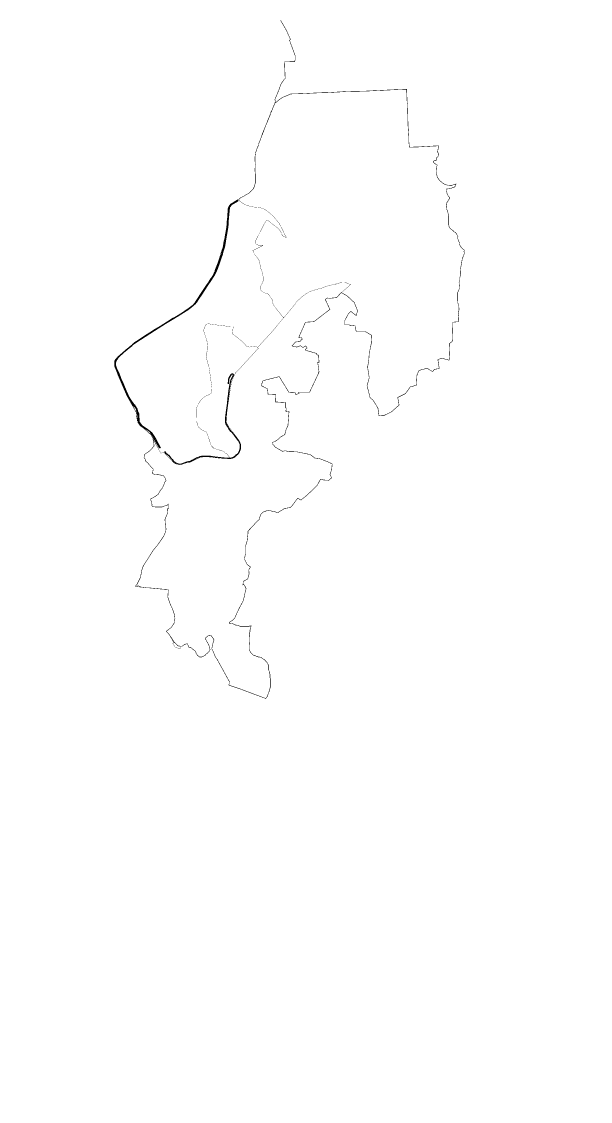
# Model space of a CAD drawing. Header units: millimetres. Extents: x -3588 to 75209, y -3737 to 38254.
# Drawn here: x 13614 to 16378, y 27097 to 32346 of the extents above; entities that cross this region are included whole.
import ezdxf

# ---------------------------------------------------------------- set-up
doc = ezdxf.new("R2010")
doc.units = ezdxf.units.MM
doc.layers.add('H', color=250, linetype='Continuous')
doc.layers.add('P', color=253, linetype='Continuous')

msp = doc.modelspace()

# ---------------------------------------------------------------- hatches: boundary and pattern name
at = {"layer": 'H', "linetype": 'Continuous'}
msp.add_hatch(color=256, dxfattribs=at).paths.add_polyline_path([(14124.777, 30750.233), (14120.824, 30747.417), (14105.86, 30733.862), (14089.777, 30719.186), (14080.174, 30709.584), (14077.358, 30705.631), (14071.996, 30696.045), (14070.572, 30692.092), (14069.452, 30685.306), (14069.452, 30681.081), (14069.452, 30675.72), (14070.572, 30671.767), (14073.405, 30660.757), (14084.127, 30637.887), (14095.138, 30610.793), (14105.86, 30586.227), (14120.824, 30550.939), (14129.018, 30533.447), (14135.787, 30518.484), (14139.74, 30510.29), (14146.51, 30500.976), (14156.112, 30487.436), (14160.065, 30483.196), (14165.426, 30475.29), (14173.62, 30461.735), (14176.437, 30453.557), (14178.981, 30446.787), (14181.798, 30438.593), (14181.798, 30426.462), (14183.206, 30411.499), (14184.631, 30401.897), (14187.159, 30395.127), (14191.4, 30388.341), (14195.353, 30384.389), (14225.28, 30362.656), (14238.819, 30353.341), (14244.18, 30347.692), (14250.966, 30338.378), (14256.327, 30328.776), (14264.505, 30315.237), (14287.374, 30273.179), (14286.254, 30273.179), (14256.327, 30324.839), (14248.133, 30338.378), (14239.955, 30349.1), (14233.17, 30355.886), (14219.631, 30365.488), (14206.076, 30374.802), (14193.945, 30384.389), (14189.992, 30388.341), (14185.751, 30393.991), (14183.206, 30400.76), (14181.798, 30407.546), (14180.39, 30414.316), (14180.39, 30423.63), (14178.981, 30440.001), (14176.437, 30450.724), (14173.62, 30458.918), (14168.259, 30468.52), (14162.882, 30475.29), (14154.704, 30486.012), (14147.934, 30494.206), (14145.101, 30499.567), (14142.557, 30503.52), (14138.332, 30509.17), (14134.379, 30515.939), (14130.426, 30526.662), (14120.824, 30548.411), (14110.101, 30572.672), (14099.091, 30598.374), (14095.138, 30609.385), (14085.536, 30629.709), (14076.221, 30650.034), (14073.405, 30659.348), (14069.452, 30668.935), (14068.044, 30675.72), (14068.044, 30681.081), (14068.044, 30686.443), (14069.452, 30694.621), (14073.405, 30702.814), (14076.221, 30706.767), (14080.174, 30712.417), (14096.546, 30727.092), (14104.452, 30733.862), (14120.824, 30748.825), (14122.232, 30750.233), (14149.342, 30771.983), (14164.306, 30785.522), (14172.196, 30790.883), (14196.761, 30807.255), (14206.076, 30814.04), (14254.919, 30843.679), (14261.688, 30849.04), (14282.013, 30860.051), (14296.977, 30870.773), (14353.998, 30904.653), (14401.417, 30933.156), (14413.564, 30942.758), (14428.527, 30952.072), (14447.428, 30967.036), (14460.983, 30981.999), (14470.297, 30996.963), (14488.077, 31024.057), (14517.716, 31067.251), (14531.271, 31087.576), (14550.475, 31116.078), (14555.837, 31126.817), (14558.365, 31132.45), (14561.198, 31141.764), (14566.559, 31158.152), (14576.161, 31182.414), (14586.884, 31213.749), (14592.245, 31234.074), (14596.486, 31248.765), (14601.847, 31271.906), (14603.256, 31281.509), (14604.664, 31290.823), (14605.8, 31299.001), (14607.209, 31305.786), (14611.45, 31334.289), (14612.57, 31349.252), (14615.403, 31368.169), (14616.811, 31377.483), (14618.219, 31399.216), (14619.339, 31420.949), (14619.339, 31430.551), (14620.764, 31438.457), (14623.58, 31444.106), (14627.533, 31450.876), (14632.895, 31456.237), (14662.822, 31475.154), (14665.638, 31476.562), (14666.774, 31476.562), (14665.638, 31475.154), (14664.23, 31473.745), (14645.313, 31463.023), (14631.774, 31453.421), (14626.125, 31446.635), (14623.58, 31439.865), (14622.172, 31437.321), (14620.764, 31429.143), (14620.764, 31424.902), (14619.339, 31408.818), (14618.219, 31391.038), (14616.811, 31373.53), (14615.403, 31362.808), (14613.978, 31345.011), (14610.025, 31315.373), (14607.209, 31299.001), (14607.209, 31297.592), (14603.256, 31278.676), (14601.847, 31266.545), (14597.894, 31248.765), (14591.125, 31224.487), (14588.292, 31214.885), (14580.114, 31193.424), (14571.92, 31168.875), (14564.015, 31146.005), (14561.198, 31137.827), (14559.79, 31133.586), (14557.245, 31126.817), (14550.475, 31114.67), (14528.726, 31082.214), (14517.716, 31065.843), (14488.077, 31021.24), (14470.297, 30995.554), (14464.936, 30985.952), (14462.391, 30981.999), (14454.213, 30972.397), (14449.972, 30967.036), (14436.417, 30956.313), (14429.647, 30950.664), (14421.742, 30945.303), (14401.417, 30931.748), (14370.082, 30912.831), (14351.181, 30902.109), (14295.568, 30866.821), (14260.28, 30845.087), (14168.259, 30785.522), (14153.295, 30774.511), (14147.934, 30770.558), (14124.777, 30750.233), (14124.777, 30750.233)])

# ---------------------------------------------------------------- linework, layer by layer
at = {"layer": 'P'}
for points, const_width in [([(14623.292, 27097.434), (14623.292, 36423.662)], 1.2), ([(14872.838, 32351.933), (14882.152, 32335.561), (14886.393, 32328.792), (14902.477, 32300.273), (14912.079, 32277.42), (14916.032, 32270.634), (14920.273, 32259.624), (14916.032, 32255.687), (14920.273, 32243.54), (14943.127, 32181.157), (14943.127, 32159.424), (14940.598, 32151.519), (14891.755, 32150.11), (14894.571, 32075.581), (14894.571, 32068.811), (14890.346, 32065.979), (14886.393, 32059.209), (14881.032, 32052.44), (14874.247, 32041.701), (14864.66, 32014.607), (14844.336, 31965.763), (14848.289, 31961.811), (14844.336, 31948.271), (14842.911, 31946.863), (14842.911, 31945.439), (14838.974, 31935.853), (14837.55, 31931.9), (14836.142, 31929.067), (14830.781, 31915.528), (14826.54, 31907.622), (14824.011, 31900.836), (14822.587, 31895.203), (14821.178, 31892.659), (14818.65, 31885.889), (14815.817, 31877.695), (14813, 31870.925), (14810.456, 31864.14), (14807.639, 31858.779), (14805.095, 31850.601), (14803.686, 31849.192), (14802.262, 31845.239), (14798.325, 31837.046), (14796.901, 31831.684), (14791.539, 31818.129), (14788.723, 31812.768), (14783.362, 31797.804), (14773.759, 31770.71), (14765.565, 31750.385), (14764.445, 31743.616), (14760.204, 31734.014), (14754.843, 31720.459), (14750.89, 31706.919), (14748.073, 31688.003), (14748.073, 31673.04), (14749.482, 31651.307), (14748.073, 31623.076), (14749.482, 31605.296), (14749.482, 31576.777), (14749.482, 31560.693), (14744.12, 31541.777), (14738.471, 31530.767), (14727.749, 31521.452), (14717.026, 31510.442), (14703.471, 31503.672), (14691.052, 31495.478), (14689.916, 31495.478), (14678.905, 31490.117), (14670.727, 31483.348), (14662.822, 31479.395), (14649.266, 31471.201), (14636.848, 31463.023), (14628.942, 31459.07), (14623.292, 31450.876), (14617.931, 31442.698), (14616.523, 31430.551), (14615.403, 31408.818), (14613.978, 31388.494), (14612.57, 31380.3), (14611.162, 31353.205), (14608.617, 31337.122), (14602.968, 31304.65), (14600.439, 31288.278), (14597.606, 31280.1), (14595.078, 31265.137), (14593.654, 31252.99), (14590.837, 31243.676), (14585.476, 31228.712), (14584.067, 31221.943), (14582.643, 31221.943), (14581.523, 31216.582), (14577.282, 31201.618), (14571.92, 31185.246), (14566.559, 31169.147), (14556.957, 31146.005), (14550.187, 31127.089), (14544.826, 31112.125), (14529.863, 31093.225), (14510.946, 31059.345), (14498.816, 31040.429), (14497.391, 31041.565), (14490.622, 31029.418), (14479.899, 31013.334), (14467.48, 30995.554), (14455.333, 30979.455), (14444.611, 30965.899), (14425.695, 30948.119), (14401.145, 30933.156), (14379.396, 30919.617), (14356.542, 30907.47), (14346.94, 30900.7), (14295.568, 30869.653), (14280.605, 30861.459), (14258.872, 30846.496), (14242.772, 30835.773), (14199.306, 30807.255), (14184.343, 30797.668), (14172.196, 30789.763), (14157.248, 30778.752), (14141.149, 30766.605), (14126.185, 30751.658), (14100.499, 30731.333)], 2.417), ([(14065.211, 30683.898), (14066.635, 30692.092), (14069.164, 30702.814), (14075.949, 30709.584), (14085.536, 30716.37), (14100.499, 30731.333), (14111.222, 30742.328), (14126.185, 30751.658), (14141.149, 30766.605), (14157.248, 30778.752), (14172.196, 30789.763), (14184.343, 30797.668), (14199.306, 30807.255), (14242.772, 30835.773), (14258.872, 30846.496), (14280.605, 30861.459), (14295.568, 30869.653), (14346.94, 30900.7), (14356.542, 30907.47), (14379.396, 30919.617), (14401.145, 30933.156), (14425.695, 30948.119), (14444.611, 30965.899), (14455.333, 30979.455), (14467.48, 30995.554), (14479.899, 31013.334), (14490.622, 31029.418), (14497.391, 31041.565), (14498.816, 31040.429), (14510.946, 31059.345), (14529.863, 31093.225), (14544.826, 31112.125), (14550.187, 31127.089), (14556.957, 31146.005), (14566.559, 31169.147), (14571.92, 31185.246), (14577.282, 31201.618), (14581.523, 31216.582), (14582.643, 31221.943), (14584.067, 31221.943), (14585.476, 31228.712), (14590.837, 31243.676), (14593.654, 31252.99), (14595.078, 31265.137), (14597.606, 31280.1), (14600.439, 31288.278), (14602.968, 31304.65), (14608.617, 31337.122), (14611.162, 31353.205), (14612.57, 31380.3), (14613.978, 31388.494), (14615.403, 31408.818), (14616.523, 31430.551), (14617.931, 31442.698), (14623.292, 31450.876), (14628.942, 31459.07), (14636.848, 31463.023), (14649.266, 31471.201), (14662.822, 31479.395), (14670.727, 31483.348), (14678.905, 31490.117), (14689.916, 31495.478), (14691.052, 31495.478), (14703.471, 31503.672), (14717.026, 31510.442), (14727.749, 31521.452), (14738.471, 31530.767), (14744.12, 31541.777), (14749.482, 31560.693), (14749.482, 31576.777), (14749.482, 31605.296), (14748.073, 31623.076), (14749.482, 31651.307), (14748.073, 31673.04), (14748.073, 31688.003), (14750.89, 31706.919), (14754.843, 31720.459), (14760.204, 31734.014), (14764.445, 31743.616), (14765.565, 31750.385), (14773.759, 31770.71), (14783.362, 31797.804), (14784.77, 31797.804), (14787.314, 31805.998), (14791.539, 31818.129), (14796.901, 31831.684), (14798.325, 31837.046), (14802.262, 31845.239), (14805.095, 31850.601), (14807.639, 31858.779), (14813, 31872.334), (14818.65, 31885.889), (14821.178, 31889.842), (14821.178, 31892.659), (14822.587, 31894.067), (14822.587, 31895.203), (14824.011, 31900.836), (14829.372, 31911.575), (14830.781, 31915.528), (14833.325, 31922.297), (14836.142, 31929.067), (14837.55, 31931.9), (14838.974, 31935.853), (14842.911, 31944.03), (14842.911, 31945.439), (14842.911, 31946.863), (14844.336, 31948.271), (14860.419, 31961.811), (14874.247, 31972.549), (14886.393, 31979.319), (14906.718, 31987.513), (14921.682, 31994.282), (14974.462, 31995.69), (15054.352, 31999.643), (15107.133, 32001.052), (15199.442, 32006.413), (15201.987, 32006.413), (15280.741, 32007.837), (15421.606, 32014.607), (15485.124, 32017.151), (15487.941, 31946.863), (15489.365, 31946.863), (15489.365, 31944.03), (15490.774, 31892.659), (15491.894, 31842.407), (15496.135, 31782.841), (15496.135, 31761.108), (15498.679, 31735.422), (15544.962, 31736.83), (15611.314, 31740.783), (15640.952, 31742.192), (15640.952, 31739.375), (15638.408, 31728.652), (15635.575, 31712.281), (15639.816, 31705.495), (15638.408, 31690.82), (15628.806, 31682.642), (15631.638, 31673.04), (15620.628, 31670.495), (15616.675, 31667.678), (15616.675, 31660.893), (15628.806, 31651.307), (15634.167, 31648.762), (15630.214, 31636.615), (15628.806, 31623.076), (15628.806, 31613.474), (15634.167, 31590.332), (15643.769, 31575.641), (15658.733, 31562.102), (15672.288, 31553.908), (15683.01, 31551.091), (15703.335, 31549.683), (15725.068, 31556.453), (15719.707, 31541.777), (15715.466, 31541.777), (15700.79, 31534.992), (15694.021, 31533.583), (15679.057, 31532.175), (15679.057, 31528.222), (15679.057, 31522.573), (15680.466, 31518.62), (15681.602, 31510.442), (15688.371, 31496.887), (15692.612, 31492.934), (15692.612, 31484.756), (15687.235, 31475.154), (15679.057, 31463.023), (15677.649, 31450.876), (15679.057, 31435.913), (15684.419, 31423.782), (15689.78, 31402.049), (15689.78, 31380.3), (15689.78, 31357.446), (15692.612, 31345.3), (15699.382, 31338.53), (15711.513, 31328.928), (15710.105, 31328.928), (15714.346, 31324.975), (15723.66, 31320.75), (15729.021, 31311.42), (15734.67, 31300.425), (15733.262, 31293.64), (15735.79, 31285.462), (15741.44, 31270.77), (15743.984, 31258.351), (15749.346, 31250.446), (15754.995, 31243.676), (15765.717, 31235.498), (15764.309, 31230.121), (15764.309, 31227.304), (15765.717, 31220.535), (15762.901, 31209.796), (15756.115, 31194.849), (15753.587, 31179.885), (15749.346, 31156.728), (15746.801, 31140.644), (15748.209, 31129.633), (15748.209, 31118.911), (15743.984, 31102.539), (15743.984, 31088.984), (15740.031, 31076.853), (15741.44, 31063.298), (15742.576, 31049.743), (15738.623, 31041.565), (15733.262, 31028.01), (15733.262, 31013.334), (15733.262, 30993.01), (15734.67, 30976.638), (15738.623, 30964.491), (15740.031, 30946.711), (15737.199, 30932.036), (15735.79, 30923.842), (15737.199, 30915.664), (15735.79, 30915.664), (15737.199, 30887.145), (15710.105, 30884.601), (15707.56, 30792.307), (15692.612, 30780.16), (15695.141, 30713.825), (15691.188, 30700.27), (15665.502, 30707.055), (15654.492, 30709.584), (15637, 30702.814), (15643.769, 30659.62), (15620.628, 30655.395), (15611.314, 30644.657), (15584.203, 30661.029), (15544.962, 30650.034), (15535.376, 30627.165), (15532.543, 30578.322), (15502.904, 30570.144), (15479.763, 30537.672), (15441.93, 30518.756), (15448.716, 30482.059), (15410.595, 30448.195), (15374.187, 30430.687), (15351.029, 30429.279), (15345.668, 30467.112), (15322.527, 30505.217), (15307.851, 30517.347), (15292.888, 30575.505), (15303.61, 30614.746), (15295.432, 30666.406), (15301.066, 30698.862), (15303.61, 30734.15), (15313.212, 30780.16), (15315.757, 30820.81), (15283.286, 30839.726), (15240.091, 30839.726), (15234.458, 30866.821), (15211.589, 30869.653), (15201.987, 30872.182), (15184.495, 30872.182), (15184.495, 30892.506), (15201.987, 30925.25), (15214.133, 30937.397), (15240.091, 30917.072), (15246.877, 30939.941), (15230.505, 30980.591), (15195.217, 31013.334), (15168.107, 31028.01), (15168.107, 31029.418), (15150.615, 31010.502), (15143.845, 31003.732), (15139.604, 31003.732), (15112.51, 31000.916), (15100.363, 31002.324), (15089.641, 30995.554), (15112.51, 30946.711), (15034.028, 30887.145), (14993.378, 30884.601), (14960.923, 30811.208), (14975.87, 30810.087), (14977.006, 30799.077), (14969.101, 30797.668), (14969.101, 30790.883), (14944.535, 30788.354), (14928.451, 30769.438), (14951.32, 30763.789), (14969.101, 30770.558), (14981.247, 30761.244), (14994.787, 30769.438), (15001.572, 30759.836), (14991.97, 30751.658), (14996.195, 30747.705), (15047.583, 30732.741), (15048.991, 30725.956), (15057.169, 30724.547), (15059.714, 30689.259), (15052.944, 30689.259), (15059.714, 30641.84), (15057.169, 30640.704), (15058.305, 30639.296), (15013.703, 30544.458), (14978.415, 30544.458), (14959.498, 30544.458), (14962.331, 30539.08), (14947.368, 30532.311), (14942.006, 30544.458), (14913.488, 30543.033), (14866.069, 30620.379), (14829.372, 30610.793), (14811.864, 30606.84), (14800.854, 30604.008), (14785.89, 30598.646), (14783.362, 30589.06), (14779.121, 30583.683), (14780.529, 30575.505), (14809.047, 30560.541), (14811.864, 30533.447), (14849.697, 30532.311), (14848.289, 30497.023), (14897.116, 30494.206), (14897.116, 30468.52), (14899.949, 30467.112), (14899.949, 30454.965), (14897.116, 30454.965), (14897.116, 30452.148), (14913.488, 30449.604), (14908.126, 30380.436), (14899.949, 30365.488), (14895.708, 30349.388), (14893.163, 30338.378), (14881.032, 30331.608), (14871.43, 30326.247), (14859.299, 30314.1), (14844.336, 30304.514), (14833.325, 30300.561), (14833.325, 30292.367), (14841.503, 30284.189), (14846.864, 30277.404), (14857.875, 30270.634), (14872.838, 30262.44), (14882.152, 30257.079), (14895.708, 30259.912), (14912.079, 30255.671), (14951.32, 30254.534), (14985.184, 30247.765), (15017.656, 30240.995), (15037.981, 30224.624), (15061.122, 30221.791), (15096.41, 30208.252), (15123.52, 30196.105), (15120.688, 30167.602), (15112.51, 30144.733), (15120.688, 30128.361), (15107.133, 30116.214), (15081.447, 30117.639), (15066.483, 30121.592), (15051.536, 30093.073), (15027.258, 30068.795), (15000.148, 30043.109), (14971.645, 30019.968), (14955.545, 30029.554), (14935.221, 30001.052), (14920.273, 29983.544), (14891.755, 29979.319), (14859.299, 29958.994), (14844.336, 29963.219), (14809.047, 29971.125), (14799.445, 29965.763), (14795.492, 29964.355), (14787.314, 29961.811), (14776.576, 29950.8), (14771.215, 29936.125), (14768.398, 29925.114), (14760.204, 29918.344), (14726.34, 29881.92), (14714.193, 29869.501), (14714.193, 29858.779), (14710.241, 29823.49), (14702.063, 29793.852), (14702.063, 29758.563), (14696.701, 29733.998), (14710.241, 29706.903), (14726.34, 29694.773), (14718.146, 29681.217), (14719.555, 29660.893), (14712.785, 29636.615), (14691.052, 29624.468), (14689.916, 29608.096), (14692.46, 29610.929), (14696.701, 29605.568), (14700.638, 29598.782), (14704.591, 29590.604), (14703.471, 29582.411), (14699.23, 29567.447), (14697.822, 29559.269), (14696.701, 29552.5), (14689.916, 29528.222), (14680.314, 29510.714), (14672.136, 29495.75), (14658.581, 29467.248), (14651.811, 29450.876), (14649.266, 29445.499), (14635.727, 29433.368), (14624.717, 29426.598), (14623.292, 29423.766), (14623.292, 29422.645), (14624.717, 29421.221), (14627.533, 29421.221), (14631.486, 29419.813), (14634.303, 29419.813), (14638.256, 29419.813), (14641.089, 29418.404), (14642.497, 29418.404), (14645.041, 29415.86), (14649.266, 29414.452), (14651.811, 29413.043), (14656.052, 29413.043), (14658.581, 29411.635), (14662.822, 29410.227), (14665.366, 29410.227), (14669.591, 29409.09), (14672.136, 29407.682), (14676.377, 29406.274), (14678.905, 29406.274), (14681.738, 29406.274), (14684.267, 29406.274), (14688.508, 29406.274), (14692.46, 29406.274), (14695.277, 29406.274), (14699.23, 29406.274), (14700.638, 29406.274), (14703.471, 29406.274), (14707.424, 29406.274), (14710.241, 29406.274), (14714.193, 29406.274), (14717.026, 29406.274), (14719.555, 29406.274), (14720.963, 29407.682), (14723.796, 29407.682), (14726.34, 29407.682), (14729.157, 29409.09), (14729.157, 29407.682), (14727.749, 29403.441), (14727.749, 29399.488), (14726.34, 29395.535), (14724.916, 29391.31), (14723.796, 29387.357), (14723.796, 29384.525), (14723.796, 29380.572), (14722.387, 29376.347), (14722.387, 29370.985), (14720.963, 29367.033), (14720.963, 29364.2), (14720.963, 29361.671), (14720.963, 29356.022), (14719.555, 29352.069), (14719.555, 29349.252), (14719.555, 29346.708), (14719.555, 29339.922), (14719.555, 29337.106), (14719.555, 29333.153), (14719.555, 29331.744), (14719.555, 29328.928), (14720.963, 29326.383), (14720.963, 29322.142), (14720.963, 29319.598), (14719.555, 29315.373), (14719.555, 29312.828), (14719.555, 29310.011), (14719.555, 29307.467), (14719.555, 29303.226), (14719.555, 29301.817), (14719.555, 29297.865), (14720.963, 29295.048), (14722.387, 29289.687), (14723.796, 29285.734), (14724.916, 29282.901), (14727.749, 29278.948), (14734.518, 29272.179), (14735.927, 29270.77), (14737.351, 29267.954), (14739.879, 29266.817), (14742.712, 29265.409), (14745.241, 29265.409), (14746.665, 29264.001), (14750.89, 29262.576), (14753.435, 29261.168), (14756.251, 29260.048), (14758.796, 29260.048), (14761.612, 29258.623), (14764.445, 29257.215), (14766.99, 29257.215), (14769.806, 29257.215), (14772.351, 29255.807), (14775.168, 29254.398), (14778, 29254.398), (14780.529, 29253.262), (14784.77, 29250.446), (14787.314, 29247.629), (14790.131, 29246.493), (14792.676, 29245.084), (14794.084, 29243.676), (14795.492, 29242.252), (14798.325, 29240.843), (14799.445, 29238.299), (14802.262, 29235.482), (14803.686, 29232.937), (14809.047, 29228.712), (14810.456, 29226.168), (14810.456, 29223.351), (14811.864, 29220.519), (14813, 29217.974), (14813, 29213.749), (14813, 29211.204), (14813, 29208.388), (14814.409, 29205.843), (14814.409, 29203.027), (14814.409, 29200.194), (14814.409, 29199.074), (14814.409, 29196.241), (14815.817, 29193.424), (14815.817, 29190.88), (14817.225, 29188.063), (14818.65, 29185.518), (14819.77, 29182.702), (14819.77, 29179.869), (14819.77, 29177.325), (14821.178, 29173.1), (14821.178, 29169.147), (14821.178, 29165.194), (14821.178, 29160.953), (14821.178, 29157), (14822.587, 29152.775), (14822.587, 29150.23), (14822.587, 29147.414), (14822.587, 29144.869), (14822.587, 29142.052), (14822.587, 29138.099), (14822.587, 29133.858), (14822.587, 29131.314), (14822.587, 29128.497), (14822.587, 29127.089), (14822.587, 29124.544), (14822.587, 29121.728), (14822.587, 29118.895), (14822.587, 29116.35), (14822.587, 29110.989), (14822.587, 29109.581), (14821.178, 29106.764), (14821.178, 29104.22), (14819.77, 29099.979), (14819.77, 29097.45), (14818.65, 29093.209), (14817.225, 29090.664), (14815.817, 29087.848), (14815.817, 29085.031), (14814.409, 29082.487), (14813, 29079.654), (14811.864, 29075.701), (14809.047, 29071.476), (14809.047, 29070.34), (14807.639, 29064.706), (14805.095, 29062.162), (14803.686, 29059.329), (14800.854, 29056.801), (14800.854, 29055.376), (14677.497, 29101.403), (14620.764, 29120.303), (14622.172, 29125.681), (14623.292, 29138.099), (14563.743, 29246.493), (14555.549, 29257.215), (14554.428, 29260.048), (14544.826, 29284.325), (14538.041, 29297.865), (14539.465, 29303.226), (14541.994, 29318.189), (14548.779, 29339.922), (14544.826, 29348.116), (14534.104, 29361.671), (14520.549, 29360.247), (14505.585, 29348.116), (14523.093, 29316.781), (14529.863, 29293.912), (14528.454, 29288.278), (14525.91, 29285.734), (14521.669, 29281.493), (14517.716, 29276.131), (14510.946, 29272.179), (14505.585, 29265.409), (14497.391, 29261.168), (14493.454, 29258.623), (14489.213, 29257.215), (14485.26, 29257.215), (14478.491, 29257.215), (14474.25, 29261.168), (14468.889, 29264.001), (14466.344, 29269.362), (14462.119, 29274.723), (14460.695, 29280.372), (14458.166, 29284.325), (14455.333, 29288.278), (14452.805, 29289.687), (14449.972, 29292.503), (14446.019, 29295.048), (14441.794, 29299.273), (14439.25, 29301.817), (14436.417, 29301.817), (14432.48, 29304.65), (14429.647, 29303.226), (14426.831, 29304.65), (14425.695, 29304.65), (14424.286, 29307.467), (14424.286, 29311.42), (14418.925, 29322.142), (14406.506, 29318.189), (14399.721, 29314.236), (14394.359, 29310.011), (14388.998, 29310.011), (14383.637, 29310.011), (14372.626, 29311.42), (14371.506, 29314.236), (14365.857, 29319.598), (14360.495, 29324.975), (14356.542, 29327.791), (14355.118, 29330.336), (14351.181, 29335.697), (14345.532, 29345.3), (14340.171, 29353.477), (14336.218, 29358.839), (14329.432, 29368.441), (14324.071, 29373.802), (14315.893, 29381.996), (14324.071, 29387.357), (14330.857, 29392.719), (14341.579, 29400.896), (14351.181, 29415.86), (14356.542, 29423.766), (14356.542, 29429.415), (14359.071, 29445.499), (14356.542, 29463.295), (14351.181, 29479.379), (14346.94, 29491.525), (14340.171, 29505.065), (14336.218, 29514.667), (14331.977, 29525.389), (14324.071, 29549.955), (14325.207, 29558.133), (14326.616, 29582.411), (14325.207, 29585.243), (14290.207, 29587.772), (14261.688, 29590.604), (14234.594, 29593.149), (14221.039, 29593.149), (14206.076, 29595.966), (14178.981, 29598.782), (14166.834, 29601.327), (14175.028, 29610.929), (14181.798, 29624.468), (14189.704, 29640.568), (14193.945, 29656.94), (14197.898, 29678.673), (14202.123, 29693.348), (14210.029, 29708.312), (14223.584, 29728.636), (14233.17, 29743.6), (14239.955, 29754.322), (14253.495, 29776.071), (14273.819, 29800.621), (14290.207, 29823.49), (14303.746, 29843.815), (14309.107, 29854.826), (14314.469, 29869.501), (14315.893, 29880.512), (14313.06, 29892.642), (14310.532, 29926.522), (14321.254, 29952.208), (14322.663, 29960.402), (14324.071, 29975.366), (14324.071, 29977.894), (14326.616, 29977.894), (14328.024, 29979.319), (14328.024, 29982.135), (14328.024, 29999.643), (14328.024, 30001.052), (14325.207, 29999.643), (14325.207, 30001.052), (14325.207, 29999.643), (14324.071, 29997.099), (14324.071, 29995.69), (14313.06, 29992.858), (14309.107, 29991.449), (14295.568, 29986.088), (14292.736, 29986.088), (14288.783, 29986.088), (14282.013, 29986.088), (14276.652, 29986.088), (14273.819, 29986.088), (14269.882, 29986.088), (14264.233, 29986.088), (14258.872, 29987.497), (14253.495, 29987.497), (14250.678, 29988.905), (14248.133, 29990.313), (14246.725, 29994.266), (14248.133, 29997.099), (14246.725, 30002.46), (14245.317, 30007.821), (14242.772, 30017.423), (14241.364, 30021.376), (14242.772, 30028.146), (14248.133, 30029.554), (14252.086, 30030.963), (14267.05, 30040.293), (14277.772, 30048.471), (14287.374, 30065.979), (14298.097, 30078.398), (14306.291, 30097.314), (14310.532, 30108.036), (14315.893, 30113.398), (14313.06, 30124.408), (14307.699, 30132.586), (14303.746, 30137.963), (14288.783, 30141.916), (14277.772, 30143.325), (14260.28, 30144.733), (14250.678, 30148.686), (14250.678, 30154.047), (14253.495, 30170.419), (14243.908, 30180.021), (14226.4, 30201.466), (14215.678, 30209.66), (14214.269, 30219.262), (14208.908, 30226.032), (14211.437, 30242.116), (14233.17, 30257.079), (14243.908, 30266.681), (14257.448, 30282.765), (14256.327, 30297.728), (14254.919, 30307.331), (14253.495, 30309.875), (14252.086, 30314.1), (14254.919, 30315.509), (14242.772, 30336.97), (14214.269, 30362.944), (14189.704, 30381.86), (14177.573, 30399.352), (14173.62, 30422.509), (14170.787, 30446.787), (14126.185, 30526.662), (14108.405, 30567.311), (14082.719, 30627.165), (14073.405, 30652.851), (14067.755, 30664.982), (14065.211, 30675.72), (14065.211, 30683.898)], 2.417), ([(11399.857, 31747.569), (26600.487, 31747.569)], 1.2), ([(14785.89, 31032.251), (14791.539, 31028.01), (14813, 31021.24), (14821.178, 31010.502), (14826.54, 31002.324), (14832.189, 30993.01), (14832.189, 30987.36), (14834.733, 30976.638), (14838.974, 30967.036), (14846.864, 30956.313), (14883.561, 30910.303), (14887.802, 30907.47), (14886.393, 30904.925), (14832.189, 30839.726), (14760.204, 30761.244), (14758.796, 30763.789), (14748.073, 30766.605), (14730.565, 30765.197), (14722.387, 30763.789), (14708.832, 30766.605), (14692.46, 30784.113), (14683.146, 30793.716), (14638.256, 30829.004), (14642.497, 30862.868), (14631.486, 30862.868), (14575.873, 30869.653), (14541.994, 30873.606), (14517.716, 30877.831), (14508.13, 30871.061), (14501.344, 30854.69), (14498.816, 30845.087), (14501.344, 30832.957), (14509.538, 30808.679), (14516.308, 30786.93), (14519.14, 30761.244), (14519.14, 30751.658), (14510.946, 30731.333), (14510.946, 30719.186), (14513.779, 30705.631), (14516.308, 30693.5), (14524.501, 30666.406), (14528.454, 30640.704), (14535.224, 30590.468), (14539.465, 30564.782), (14538.041, 30549.819), (14535.224, 30540.217), (14524.501, 30532.311), (14505.585, 30524.133), (14490.622, 30511.986), (14479.899, 30499.567), (14466.344, 30473.881), (14463.527, 30456.373), (14464.936, 30400.76), (14473.13, 30375.074), (14490.622, 30360.111), (14512.355, 30350.525), (14521.669, 30326.247), (14535.224, 30284.189), (14540.873, 30278.812), (14547.643, 30272.043), (14599.015, 30255.671), (14599.015, 30250.309), (14609.753, 30246.357), (14627.533, 30223.215), (14628.942, 30220.671), (14620.764, 30220.671), (14577.282, 30223.215), (14520.549, 30229.985), (14498.816, 30229.985), (14482.444, 30227.44), (14458.166, 30216.43), (14431.056, 30202.89), (14417.517, 30201.466), (14385.045, 30192.152), (14371.506, 30192.152), (14353.71, 30200.346), (14338.746, 30216.43), (14318.422, 30236.754), (14304.883, 30253.126), (14291.327, 30247.765), (14284.558, 30258.487), (14242.772, 30336.97), (14214.269, 30362.944), (14189.704, 30381.86), (14177.573, 30399.352), (14173.62, 30422.509), (14170.787, 30446.787), (14126.185, 30526.662), (14108.405, 30567.311), (14082.719, 30627.165), (14073.405, 30652.851), (14067.755, 30664.982), (14065.211, 30675.72), (14066.635, 30692.092), (14069.164, 30702.814), (14075.949, 30709.584), (14085.536, 30716.37), (14100.499, 30731.333), (14111.222, 30742.328), (14126.185, 30751.658), (14141.149, 30766.605), (14157.248, 30778.752), (14172.196, 30789.763), (14184.343, 30797.668), (14199.306, 30807.255), (14242.772, 30835.773), (14258.872, 30846.496), (14280.605, 30861.459), (14295.568, 30869.653), (14346.94, 30900.7), (14356.542, 30907.47), (14379.396, 30919.617), (14401.145, 30933.156), (14425.695, 30948.119), (14444.611, 30965.899), (14455.333, 30979.455), (14467.48, 30995.554), (14479.899, 31013.334), (14490.622, 31029.418), (14497.391, 31041.565), (14498.816, 31040.429), (14510.946, 31059.345), (14529.863, 31093.225), (14544.826, 31112.125), (14550.187, 31127.089), (14556.957, 31146.005), (14566.559, 31169.147), (14571.92, 31185.246), (14577.282, 31201.618), (14581.523, 31216.582), (14582.643, 31221.943), (14584.067, 31221.943), (14585.476, 31228.712), (14590.837, 31243.676), (14593.654, 31252.99), (14595.078, 31265.137), (14597.606, 31280.1), (14600.439, 31288.278), (14602.968, 31304.65), (14608.617, 31337.122), (14611.162, 31353.205), (14612.57, 31380.3), (14613.978, 31388.494), (14615.403, 31408.818), (14616.523, 31430.551), (14617.931, 31442.698), (14623.292, 31450.876), (14628.942, 31459.07), (14636.848, 31463.023), (14649.266, 31471.201), (14662.822, 31479.395), (14670.727, 31483.348), (14672.136, 31481.923), (14670.727, 31476.562), (14689.916, 31461.598), (14710.241, 31452.284), (14734.518, 31445.515), (14764.445, 31442.698), (14783.362, 31438.745), (14795.492, 31433.368), (14814.409, 31419.829), (14838.974, 31398.096), (14864.66, 31366.76), (14883.561, 31331.744), (14897.116, 31301.833), (14901.357, 31297.881), (14891.755, 31299.001), (14882.152, 31304.65), (14874.247, 31322.158), (14864.66, 31337.122), (14838.974, 31357.446), (14813, 31377.771), (14803.686, 31380.3), (14792.676, 31361.399), (14750.89, 31280.1), (14750.89, 31270.77), (14753.435, 31265.137), (14763.037, 31259.776), (14779.121, 31259.776), (14787.314, 31259.776), (14785.89, 31257.231), (14737.351, 31232.665), (14746.665, 31213.749), (14766.99, 31188.063), (14769.806, 31177.052), (14773.759, 31159.56), (14773.759, 31151.367), (14780.529, 31136.403), (14784.77, 31121.728), (14787.314, 31108.173), (14787.314, 31091.801), (14787.314, 31083.623), (14783.362, 31074.309), (14779.121, 31064.706), (14773.759, 31056.529), (14773.759, 31051.151), (14773.759, 31044.382), (14776.576, 31039.02), (14785.89, 31032.251)], 1.2), ([(14172.196, 29608.096), (14175.028, 29610.929), (14181.798, 29624.468), (14189.704, 29640.568), (14193.945, 29656.94), (14197.898, 29678.673), (14202.123, 29693.348), (14210.029, 29708.312), (14223.584, 29728.636), (14233.17, 29743.6), (14239.955, 29754.322), (14253.495, 29776.071), (14273.819, 29800.621), (14290.207, 29823.49), (14303.746, 29843.815), (14309.107, 29854.826), (14314.469, 29869.501), (14315.893, 29880.512), (14313.06, 29892.642), (14310.532, 29926.522), (14321.254, 29952.208), (14322.663, 29960.402), (14324.071, 29975.366), (14324.071, 29977.894), (14326.616, 29977.894), (14328.024, 29979.319), (14328.024, 29982.135), (14328.024, 30001.052), (14325.207, 29999.643), (14324.071, 29995.69), (14309.107, 29991.449), (14295.568, 29986.088), (14292.736, 29986.088), (14288.783, 29986.088), (14282.013, 29986.088), (14276.652, 29986.088), (14273.819, 29986.088), (14269.882, 29986.088), (14264.233, 29986.088), (14258.872, 29987.497), (14253.495, 29987.497), (14250.678, 29988.905), (14248.133, 29990.313), (14246.725, 29994.266), (14248.133, 29997.099), (14246.725, 30002.46), (14245.317, 30007.821), (14242.772, 30017.423), (14241.364, 30021.376), (14242.772, 30028.146), (14248.133, 30029.554), (14252.086, 30030.963), (14267.05, 30040.293), (14277.772, 30048.471), (14287.374, 30065.979), (14298.097, 30078.398), (14306.291, 30097.314), (14310.532, 30108.036), (14315.893, 30113.398), (14313.06, 30124.408), (14307.699, 30132.586), (14303.746, 30137.963), (14288.783, 30141.916), (14277.772, 30143.325), (14260.28, 30144.733), (14250.678, 30148.686), (14250.678, 30154.047), (14253.495, 30170.419), (14243.908, 30180.021), (14226.4, 30201.466), (14215.678, 30209.66), (14214.269, 30219.262), (14208.908, 30226.032), (14211.437, 30242.116), (14233.17, 30257.079), (14243.908, 30266.681), (14257.448, 30282.765), (14256.327, 30297.728), (14254.919, 30307.331), (14253.495, 30308.739), (14254.919, 30309.875), (14256.327, 30309.875), (14263.097, 30296.32), (14271.003, 30282.765), (14284.558, 30258.487), (14291.327, 30247.765), (14304.883, 30253.126), (14318.422, 30236.754), (14338.746, 30216.43), (14353.71, 30200.346), (14371.506, 30192.152), (14385.045, 30192.152), (14417.517, 30201.466), (14431.056, 30202.89), (14458.166, 30216.43), (14482.444, 30227.44), (14498.816, 30229.985), (14520.549, 30229.985), (14577.282, 30223.215), (14620.764, 30220.671), (14628.942, 30220.671), (14636.848, 30221.791), (14650.403, 30227.44), (14658.581, 30235.346), (14668.183, 30246.357), (14673.544, 30254.534), (14678.905, 30266.681), (14680.314, 30281.645), (14676.377, 30299.137), (14663.942, 30319.462), (14642.497, 30347.98), (14622.172, 30375.074), (14611.162, 30393.991), (14609.753, 30412.907), (14611.162, 30441.41), (14615.403, 30472.473), (14623.292, 30528.086), (14628.942, 30561.95), (14634.303, 30594.421), (14645.041, 30621.516), (14654.628, 30640.704), (14672.136, 30656.804), (14695.277, 30682.49), (14726.34, 30716.37), (14752.026, 30744.872), (14764.445, 30758.427), (14760.204, 30761.244), (14832.189, 30839.726), (14886.393, 30904.925), (14887.802, 30907.47), (14887.802, 30906.062), (14905.31, 30926.386), (14942.006, 30971.277), (14949.912, 30983.408), (14960.923, 30994.13), (14970.237, 31002.324), (14977.006, 31009.094), (15000.148, 31025.465), (15012.295, 31032.251), (15025.834, 31037.612), (15039.389, 31041.565), (15058.305, 31047.198), (15069.316, 31049.743), (15074.677, 31051.151), (15095.002, 31059.345), (15122.096, 31066.115), (15142.421, 31070.068), (15141.012, 31071.476), (15146.374, 31072.9), (15159.929, 31075.429), (15173.484, 31076.853), (15183.07, 31076.853), (15193.809, 31075.429), (15201.987, 31071.476), (15212.997, 31067.523), (15168.107, 31028.01), (15168.107, 31029.418), (15150.615, 31010.502), (15143.845, 31003.732), (15139.604, 31003.732), (15112.51, 31000.916), (15100.363, 31002.324), (15089.641, 30995.554), (15112.51, 30946.711), (15034.028, 30887.145), (14993.378, 30884.601), (14960.923, 30811.208), (14975.87, 30810.087), (14977.006, 30799.077), (14969.101, 30797.668), (14969.101, 30790.883), (14944.535, 30788.354), (14928.451, 30769.438), (14951.32, 30763.789), (14969.101, 30770.558), (14981.247, 30761.244), (14994.787, 30769.438), (15001.572, 30759.836), (14991.97, 30751.658), (14996.195, 30747.705), (15047.583, 30732.741), (15048.991, 30725.956), (15057.169, 30724.547), (15059.714, 30689.259), (15052.944, 30689.259), (15059.714, 30641.84), (15057.169, 30640.704), (15058.305, 30639.296), (15013.703, 30544.458), (14978.415, 30544.458), (14959.498, 30544.458), (14962.331, 30539.08), (14947.368, 30532.311), (14942.006, 30544.458), (14913.488, 30543.033), (14866.069, 30620.379), (14829.372, 30610.793), (14811.864, 30606.84), (14800.854, 30604.008), (14785.89, 30598.646), (14783.362, 30589.06), (14779.121, 30583.683), (14780.529, 30575.505), (14809.047, 30560.541), (14811.864, 30533.447), (14849.697, 30532.311), (14848.289, 30497.023), (14897.116, 30494.206), (14897.116, 30468.52), (14899.949, 30467.112), (14899.949, 30454.965), (14897.116, 30454.965), (14897.116, 30452.148), (14913.488, 30449.604), (14908.126, 30380.436), (14899.949, 30365.488), (14895.708, 30349.388), (14893.163, 30338.378), (14881.032, 30331.608), (14871.43, 30326.247), (14859.299, 30314.1), (14844.336, 30304.514), (14833.325, 30300.561), (14833.325, 30292.367), (14841.503, 30284.189), (14846.864, 30277.404), (14857.875, 30270.634), (14872.838, 30262.44), (14882.152, 30257.079), (14895.708, 30259.912), (14912.079, 30255.671), (14951.32, 30254.534), (14985.184, 30247.765), (15017.656, 30240.995), (15037.981, 30224.624), (15061.122, 30221.791), (15096.41, 30208.252), (15123.52, 30196.105), (15120.688, 30167.602), (15112.51, 30144.733), (15120.688, 30128.361), (15107.133, 30116.214), (15081.447, 30117.639), (15066.483, 30121.592), (15051.536, 30093.073), (15027.258, 30068.795), (15000.148, 30043.109), (14971.645, 30019.968), (14955.545, 30029.554), (14935.221, 30001.052), (14920.273, 29983.544), (14891.755, 29979.319), (14859.299, 29958.994), (14844.336, 29963.219), (14809.047, 29971.125), (14799.445, 29965.763), (14795.492, 29964.355), (14787.314, 29961.811), (14776.576, 29950.8), (14771.215, 29936.125), (14768.398, 29925.114), (14760.204, 29918.344), (14726.34, 29881.92), (14714.193, 29869.501), (14714.193, 29858.779), (14710.241, 29823.49), (14702.063, 29793.852), (14702.063, 29758.563), (14696.701, 29733.998), (14710.241, 29706.903), (14726.34, 29694.773), (14718.146, 29681.217), (14719.555, 29660.893), (14712.785, 29636.615), (14691.052, 29624.468), (14689.916, 29608.096), (14692.46, 29610.929), (14696.701, 29605.568), (14700.638, 29598.782), (14704.591, 29590.604), (14703.471, 29582.411), (14699.23, 29567.447), (14697.822, 29559.269), (14696.701, 29552.5), (14689.916, 29528.222), (14680.314, 29510.714), (14672.136, 29495.75), (14658.581, 29467.248), (14651.811, 29450.876), (14649.266, 29445.499), (14635.727, 29433.368), (14624.717, 29426.598), (14623.292, 29423.766), (14623.292, 29422.645), (14624.717, 29421.221), (14627.533, 29421.221), (14631.486, 29419.813), (14634.303, 29419.813), (14638.256, 29419.813), (14641.089, 29418.404), (14642.497, 29418.404), (14645.041, 29415.86), (14649.266, 29414.452), (14651.811, 29413.043), (14656.052, 29413.043), (14658.581, 29411.635), (14662.822, 29410.227), (14665.366, 29410.227), (14669.591, 29409.09), (14672.136, 29407.682), (14676.377, 29406.274), (14678.905, 29406.274), (14681.738, 29406.274), (14684.267, 29406.274), (14688.508, 29406.274), (14692.46, 29406.274), (14695.277, 29406.274), (14699.23, 29406.274), (14700.638, 29406.274), (14703.471, 29406.274), (14707.424, 29406.274), (14710.241, 29406.274), (14714.193, 29406.274), (14717.026, 29406.274), (14719.555, 29406.274), (14720.963, 29407.682), (14723.796, 29407.682), (14726.34, 29407.682), (14729.157, 29409.09), (14729.157, 29407.682), (14727.749, 29403.441), (14727.749, 29399.488), (14726.34, 29395.535), (14724.916, 29391.31), (14723.796, 29387.357), (14723.796, 29384.525), (14723.796, 29380.572), (14722.387, 29376.347), (14722.387, 29370.985), (14720.963, 29367.033), (14720.963, 29364.2), (14720.963, 29361.671), (14720.963, 29356.022), (14719.555, 29352.069), (14719.555, 29349.252), (14719.555, 29346.708), (14719.555, 29339.922), (14719.555, 29337.106), (14719.555, 29333.153), (14719.555, 29331.744), (14719.555, 29328.928), (14720.963, 29326.383), (14720.963, 29322.142), (14720.963, 29319.598), (14719.555, 29315.373), (14719.555, 29312.828), (14719.555, 29310.011), (14719.555, 29307.467), (14719.555, 29303.226), (14719.555, 29301.817), (14719.555, 29297.865), (14720.963, 29295.048), (14722.387, 29289.687), (14723.796, 29285.734), (14724.916, 29282.901), (14727.749, 29278.948), (14734.518, 29272.179), (14735.927, 29270.77), (14737.351, 29267.954), (14739.879, 29266.817), (14742.712, 29265.409), (14745.241, 29265.409), (14746.665, 29264.001), (14750.89, 29262.576), (14753.435, 29261.168), (14756.251, 29260.048), (14758.796, 29260.048), (14761.612, 29258.623), (14764.445, 29257.215), (14766.99, 29257.215), (14769.806, 29257.215), (14772.351, 29255.807), (14775.168, 29254.398), (14778, 29254.398), (14780.529, 29253.262), (14784.77, 29250.446), (14787.314, 29247.629), (14790.131, 29246.493), (14792.676, 29245.084), (14794.084, 29243.676), (14795.492, 29242.252), (14798.325, 29240.843), (14799.445, 29238.299), (14802.262, 29235.482), (14803.686, 29232.937), (14809.047, 29228.712), (14810.456, 29226.168), (14810.456, 29223.351), (14811.864, 29220.519), (14813, 29217.974), (14813, 29213.749), (14813, 29211.204), (14813, 29208.388), (14814.409, 29205.843), (14814.409, 29203.027), (14814.409, 29200.194), (14814.409, 29199.074), (14814.409, 29196.241), (14815.817, 29193.424), (14815.817, 29190.88), (14817.225, 29188.063), (14818.65, 29185.518), (14819.77, 29182.702), (14819.77, 29179.869), (14819.77, 29177.325), (14821.178, 29173.1), (14821.178, 29169.147), (14821.178, 29165.194), (14821.178, 29160.953), (14821.178, 29157), (14822.587, 29152.775), (14822.587, 29150.23), (14822.587, 29147.414), (14822.587, 29144.869), (14822.587, 29142.052), (14822.587, 29138.099), (14822.587, 29133.858), (14822.587, 29131.314), (14822.587, 29128.497), (14822.587, 29127.089), (14822.587, 29124.544), (14822.587, 29121.728), (14822.587, 29118.895), (14822.587, 29116.35), (14822.587, 29110.989), (14822.587, 29109.581), (14821.178, 29106.764), (14821.178, 29104.22), (14819.77, 29099.979), (14819.77, 29097.45), (14818.65, 29093.209), (14817.225, 29090.664), (14815.817, 29087.848), (14815.817, 29085.031), (14814.409, 29082.487), (14813, 29079.654), (14811.864, 29075.701), (14809.047, 29071.476), (14809.047, 29070.34), (14807.639, 29064.706), (14805.095, 29062.162), (14803.686, 29059.329), (14800.854, 29056.801), (14800.854, 29055.376), (14677.497, 29101.403), (14620.764, 29120.303), (14622.172, 29125.681), (14623.292, 29138.099), (14563.743, 29246.493), (14555.549, 29257.215), (14554.428, 29260.048), (14544.826, 29284.325), (14538.041, 29297.865), (14539.465, 29303.226), (14541.994, 29318.189), (14548.779, 29339.922), (14544.826, 29348.116), (14534.104, 29361.671), (14520.549, 29360.247), (14505.585, 29348.116), (14523.093, 29316.781), (14529.863, 29293.912), (14528.454, 29288.278), (14525.91, 29285.734), (14521.669, 29281.493), (14517.716, 29276.131), (14510.946, 29272.179), (14505.585, 29265.409), (14497.391, 29261.168), (14493.454, 29258.623), (14489.213, 29257.215), (14485.26, 29257.215), (14478.491, 29257.215), (14474.25, 29261.168), (14468.889, 29264.001), (14466.344, 29269.362), (14462.119, 29274.723), (14460.695, 29280.372), (14458.166, 29284.325), (14455.333, 29288.278), (14452.805, 29289.687), (14449.972, 29292.503), (14446.019, 29295.048), (14441.794, 29299.273), (14439.25, 29301.817), (14436.417, 29301.817), (14432.48, 29304.65), (14429.647, 29303.226), (14426.831, 29304.65), (14425.695, 29304.65), (14424.286, 29307.467), (14424.286, 29311.42), (14418.925, 29322.142), (14406.506, 29318.189), (14399.721, 29314.236), (14394.359, 29310.011), (14388.998, 29310.011), (14386.181, 29310.011), (14388.998, 29300.697), (14379.396, 29297.865), (14359.071, 29306.058), (14348.349, 29323.55), (14353.71, 29326.383), (14341.579, 29348.116), (14336.218, 29356.022), (14337.626, 29356.022), (14336.218, 29358.839), (14329.432, 29368.441), (14324.071, 29373.802), (14315.893, 29381.996), (14324.071, 29387.357), (14330.857, 29392.719), (14341.579, 29400.896), (14351.181, 29415.86), (14356.542, 29423.766), (14356.542, 29429.415), (14359.071, 29445.499), (14356.542, 29463.295), (14351.181, 29479.379), (14346.94, 29491.525), (14340.171, 29505.065), (14336.218, 29514.667), (14331.977, 29525.389), (14324.071, 29549.955), (14325.207, 29558.133), (14326.616, 29582.411), (14325.207, 29585.243), (14290.207, 29587.772), (14261.688, 29590.604), (14234.594, 29593.149), (14221.039, 29593.149), (14206.076, 29595.966), (14191.112, 29597.374), (14191.112, 29598.782), (14172.196, 29608.096)], 1.2), ([(14764.445, 30758.427), (14752.026, 30744.872), (14726.34, 30716.37), (14695.277, 30682.49), (14672.136, 30656.804), (14654.628, 30640.704), (14645.041, 30621.516), (14634.303, 30594.421), (14628.942, 30561.95), (14623.292, 30528.086), (14615.403, 30472.473), (14611.162, 30441.41), (14609.753, 30412.907), (14611.162, 30393.991), (14622.172, 30375.074), (14642.497, 30347.98), (14663.942, 30319.462), (14676.377, 30299.137), (14680.314, 30281.645), (14678.905, 30266.681), (14673.544, 30254.534), (14668.183, 30246.357), (14658.581, 30235.346), (14650.403, 30227.44), (14636.848, 30221.791), (14628.942, 30220.671), (14627.533, 30223.215), (14609.753, 30246.357), (14599.015, 30250.309), (14599.015, 30255.671), (14547.643, 30272.043), (14540.873, 30278.812), (14535.224, 30284.189), (14521.669, 30326.247), (14512.355, 30350.525), (14490.622, 30360.111), (14473.13, 30375.074), (14464.936, 30400.76), (14463.527, 30456.373), (14466.344, 30473.881), (14479.899, 30499.567), (14490.622, 30511.986), (14505.585, 30524.133), (14524.501, 30532.311), (14535.224, 30540.217), (14538.041, 30549.819), (14539.465, 30564.782), (14535.224, 30590.468), (14528.454, 30640.704), (14524.501, 30666.406), (14516.308, 30693.5), (14513.779, 30705.631), (14510.946, 30719.186), (14510.946, 30731.333), (14519.14, 30751.658), (14519.14, 30761.244), (14516.308, 30786.93), (14509.538, 30808.679), (14501.344, 30832.957), (14498.816, 30845.087), (14501.344, 30854.69), (14508.13, 30871.061), (14517.716, 30877.831), (14541.994, 30873.606), (14575.873, 30869.653), (14631.486, 30862.868), (14642.497, 30862.868), (14638.256, 30829.004), (14683.146, 30793.716), (14692.46, 30784.113), (14708.832, 30766.605), (14722.387, 30763.789), (14730.565, 30765.197), (14748.073, 30766.605), (14758.796, 30763.789), (14760.204, 30761.244), (14764.445, 30758.427)], 1.2)]:
    msp.add_lwpolyline(points, dxfattribs=dict(at, const_width=const_width))
for points in [[(14123.368, 30749.113), (14120.824, 30747.705), (14105.86, 30734.15), (14089.489, 30719.186), (14080.174, 30709.584), (14077.358, 30705.631), (14071.996, 30696.045), (14070.572, 30692.092), (14069.164, 30685.306), (14069.164, 30681.353), (14069.164, 30675.72), (14070.572, 30671.767), (14073.405, 30661.029), (14084.127, 30637.887), (14094.85, 30610.793), (14105.86, 30586.515), (14120.824, 30551.227), (14128.73, 30533.447), (14135.499, 30518.756), (14139.74, 30510.578), (14146.51, 30500.976), (14155.824, 30487.436), (14160.065, 30483.484), (14165.426, 30475.29), (14173.62, 30461.735), (14176.149, 30453.557), (14178.981, 30446.787), (14181.798, 30438.593), (14181.798, 30426.462), (14182.934, 30411.499), (14184.343, 30402.185), (14187.159, 30395.399), (14191.112, 30388.63), (14195.353, 30384.389), (14224.992, 30362.944), (14238.547, 30353.341), (14243.908, 30347.98), (14250.678, 30338.378), (14256.327, 30329.064), (14264.233, 30315.509), (14287.374, 30273.451), (14285.966, 30273.451), (14256.327, 30324.839), (14248.133, 30338.378), (14239.955, 30349.388), (14233.17, 30356.158), (14219.631, 30365.488), (14206.076, 30375.074), (14193.945, 30384.389), (14189.704, 30388.63), (14185.751, 30393.991), (14182.934, 30400.76), (14181.798, 30407.546), (14180.39, 30414.316), (14180.39, 30423.918), (14178.981, 30440.001), (14176.149, 30451.012), (14173.62, 30458.918), (14168.259, 30468.52), (14162.61, 30475.29), (14154.704, 30486.012), (14147.934, 30494.206), (14145.101, 30499.567), (14142.285, 30503.808), (14138.332, 30509.17), (14134.379, 30515.939), (14130.138, 30526.662), (14120.824, 30548.411), (14109.813, 30572.96), (14099.091, 30598.646), (14094.85, 30609.385), (14085.536, 30629.709), (14075.949, 30650.034), (14073.405, 30659.62), (14069.164, 30668.935), (14067.755, 30675.72), (14067.755, 30681.353), (14067.755, 30686.731), (14069.164, 30694.909), (14073.405, 30702.814), (14075.949, 30707.055), (14080.174, 30712.417), (14096.274, 30727.38), (14104.452, 30734.15), (14120.824, 30749.113), (14121.96, 30750.233), (14149.054, 30771.983), (14164.018, 30785.522), (14172.196, 30790.883), (14196.473, 30807.255), (14206.076, 30814.04), (14254.919, 30843.951), (14261.688, 30849.328), (14282.013, 30860.051), (14296.977, 30871.061), (14353.71, 30904.925), (14401.145, 30933.156), (14413.276, 30942.758), (14428.239, 30952.36), (14447.156, 30967.036), (14460.695, 30981.999), (14470.297, 30996.963), (14487.805, 31024.057), (14517.716, 31067.523), (14531.271, 31087.848), (14550.187, 31116.078), (14555.549, 31127.089), (14558.365, 31132.45), (14561.198, 31142.052), (14566.559, 31158.152), (14575.873, 31182.702), (14586.884, 31213.749), (14592.245, 31234.074), (14596.198, 31249.037), (14601.847, 31271.906), (14602.968, 31281.509), (14604.392, 31291.095), (14605.8, 31299.001), (14607.209, 31305.786), (14611.162, 31334.289), (14612.57, 31349.252), (14615.403, 31368.169), (14616.523, 31377.771), (14617.931, 31399.504), (14619.339, 31420.949), (14619.339, 31430.551), (14620.764, 31438.745), (14623.292, 31444.106), (14627.533, 31450.876), (14632.895, 31456.237), (14662.822, 31475.154), (14665.366, 31476.562), (14666.774, 31476.562), (14665.366, 31475.154), (14663.942, 31474.017), (14645.041, 31463.023), (14631.486, 31453.693), (14626.125, 31446.923), (14623.292, 31440.154), (14622.172, 31437.321), (14620.764, 31429.143), (14620.764, 31425.19), (14619.339, 31408.818), (14617.931, 31391.31), (14616.523, 31373.53), (14615.403, 31362.808), (14613.978, 31345.3), (14609.753, 31315.373), (14607.209, 31299.001), (14607.209, 31297.881), (14602.968, 31278.676), (14601.847, 31266.545), (14597.606, 31249.037), (14590.837, 31224.487), (14588.292, 31215.173), (14580.114, 31193.424), (14571.92, 31169.147), (14563.743, 31146.005), (14561.198, 31137.827), (14559.79, 31133.874), (14556.957, 31127.089), (14550.187, 31114.958), (14528.454, 31082.214), (14517.716, 31066.115), (14487.805, 31021.24), (14470.297, 30995.554), (14464.936, 30986.224), (14462.119, 30981.999), (14453.925, 30972.685), (14449.972, 30967.036), (14436.417, 30956.313), (14429.647, 30950.952), (14421.47, 30945.575), (14401.145, 30932.036), (14370.082, 30912.831), (14351.181, 30902.109), (14295.568, 30866.821), (14260.28, 30845.087), (14168.259, 30785.522), (14153.295, 30774.799), (14147.934, 30770.558), (14124.777, 30750.233), (14123.368, 30749.113)], [(14307.699, 30255.671), (14313.06, 30250.309), (14322.663, 30242.116), (14328.024, 30238.163), (14337.626, 30226.032), (14345.532, 30217.838), (14351.181, 30209.66), (14357.951, 30204.299), (14361.904, 30201.466), (14367.265, 30198.938), (14375.443, 30196.105), (14383.637, 30194.697), (14391.831, 30196.105), (14405.37, 30200.346), (14418.925, 30205.707), (14425.695, 30207.115), (14429.647, 30208.252), (14435.009, 30209.66), (14443.203, 30213.885), (14447.156, 30215.021), (14452.805, 30219.262), (14459.574, 30221.791), (14463.527, 30224.624), (14467.48, 30226.032), (14482.444, 30231.393), (14487.805, 30232.801), (14494.575, 30234.21), (14504.177, 30234.21), (14514.899, 30234.21), (14532.679, 30232.801), (14553.004, 30229.985), (14582.643, 30227.44), (14599.015, 30224.624), (14616.523, 30223.215), (14627.533, 30223.215), (14635.727, 30226.032), (14641.089, 30227.44), (14646.45, 30229.985), (14650.403, 30232.801), (14654.628, 30235.346), (14658.581, 30239.587), (14665.366, 30244.948), (14669.591, 30250.309), (14672.136, 30257.079), (14674.952, 30261.32), (14676.377, 30265.273), (14677.497, 30274.859), (14677.497, 30281.645), (14677.497, 30289.551), (14674.952, 30296.32), (14672.136, 30301.969), (14669.591, 30308.739), (14662.822, 30316.645), (14647.858, 30335.833), (14632.895, 30353.341), (14620.764, 30368.305), (14615.403, 30377.619), (14611.162, 30385.813), (14608.617, 30391.174), (14607.209, 30397.944), (14605.8, 30402.185), (14605.8, 30406.138), (14605.8, 30410.363), (14605.8, 30419.677), (14609.753, 30445.363), (14612.57, 30468.52), (14615.403, 30491.661), (14617.931, 30513.122), (14620.764, 30534.855), (14623.292, 30552.636), (14626.125, 30571.552), (14627.533, 30582.274), (14628.942, 30591.877), (14632.895, 30604.008), (14635.727, 30610.793), (14639.664, 30620.379), (14643.617, 30627.165), (14643.617, 30628.285), (14643.617, 30629.709), (14642.497, 30631.118), (14639.664, 30632.526), (14638.256, 30632.526), (14635.727, 30632.526), (14632.895, 30631.118), (14630.078, 30628.285), (14622.172, 30616.154), (14620.764, 30610.793), (14619.339, 30606.84), (14619.339, 30600.055), (14617.931, 30590.468), (14617.931, 30585.107)]]:
    msp.add_lwpolyline(points, dxfattribs=at)

doc.saveas('drawing.dxf')
